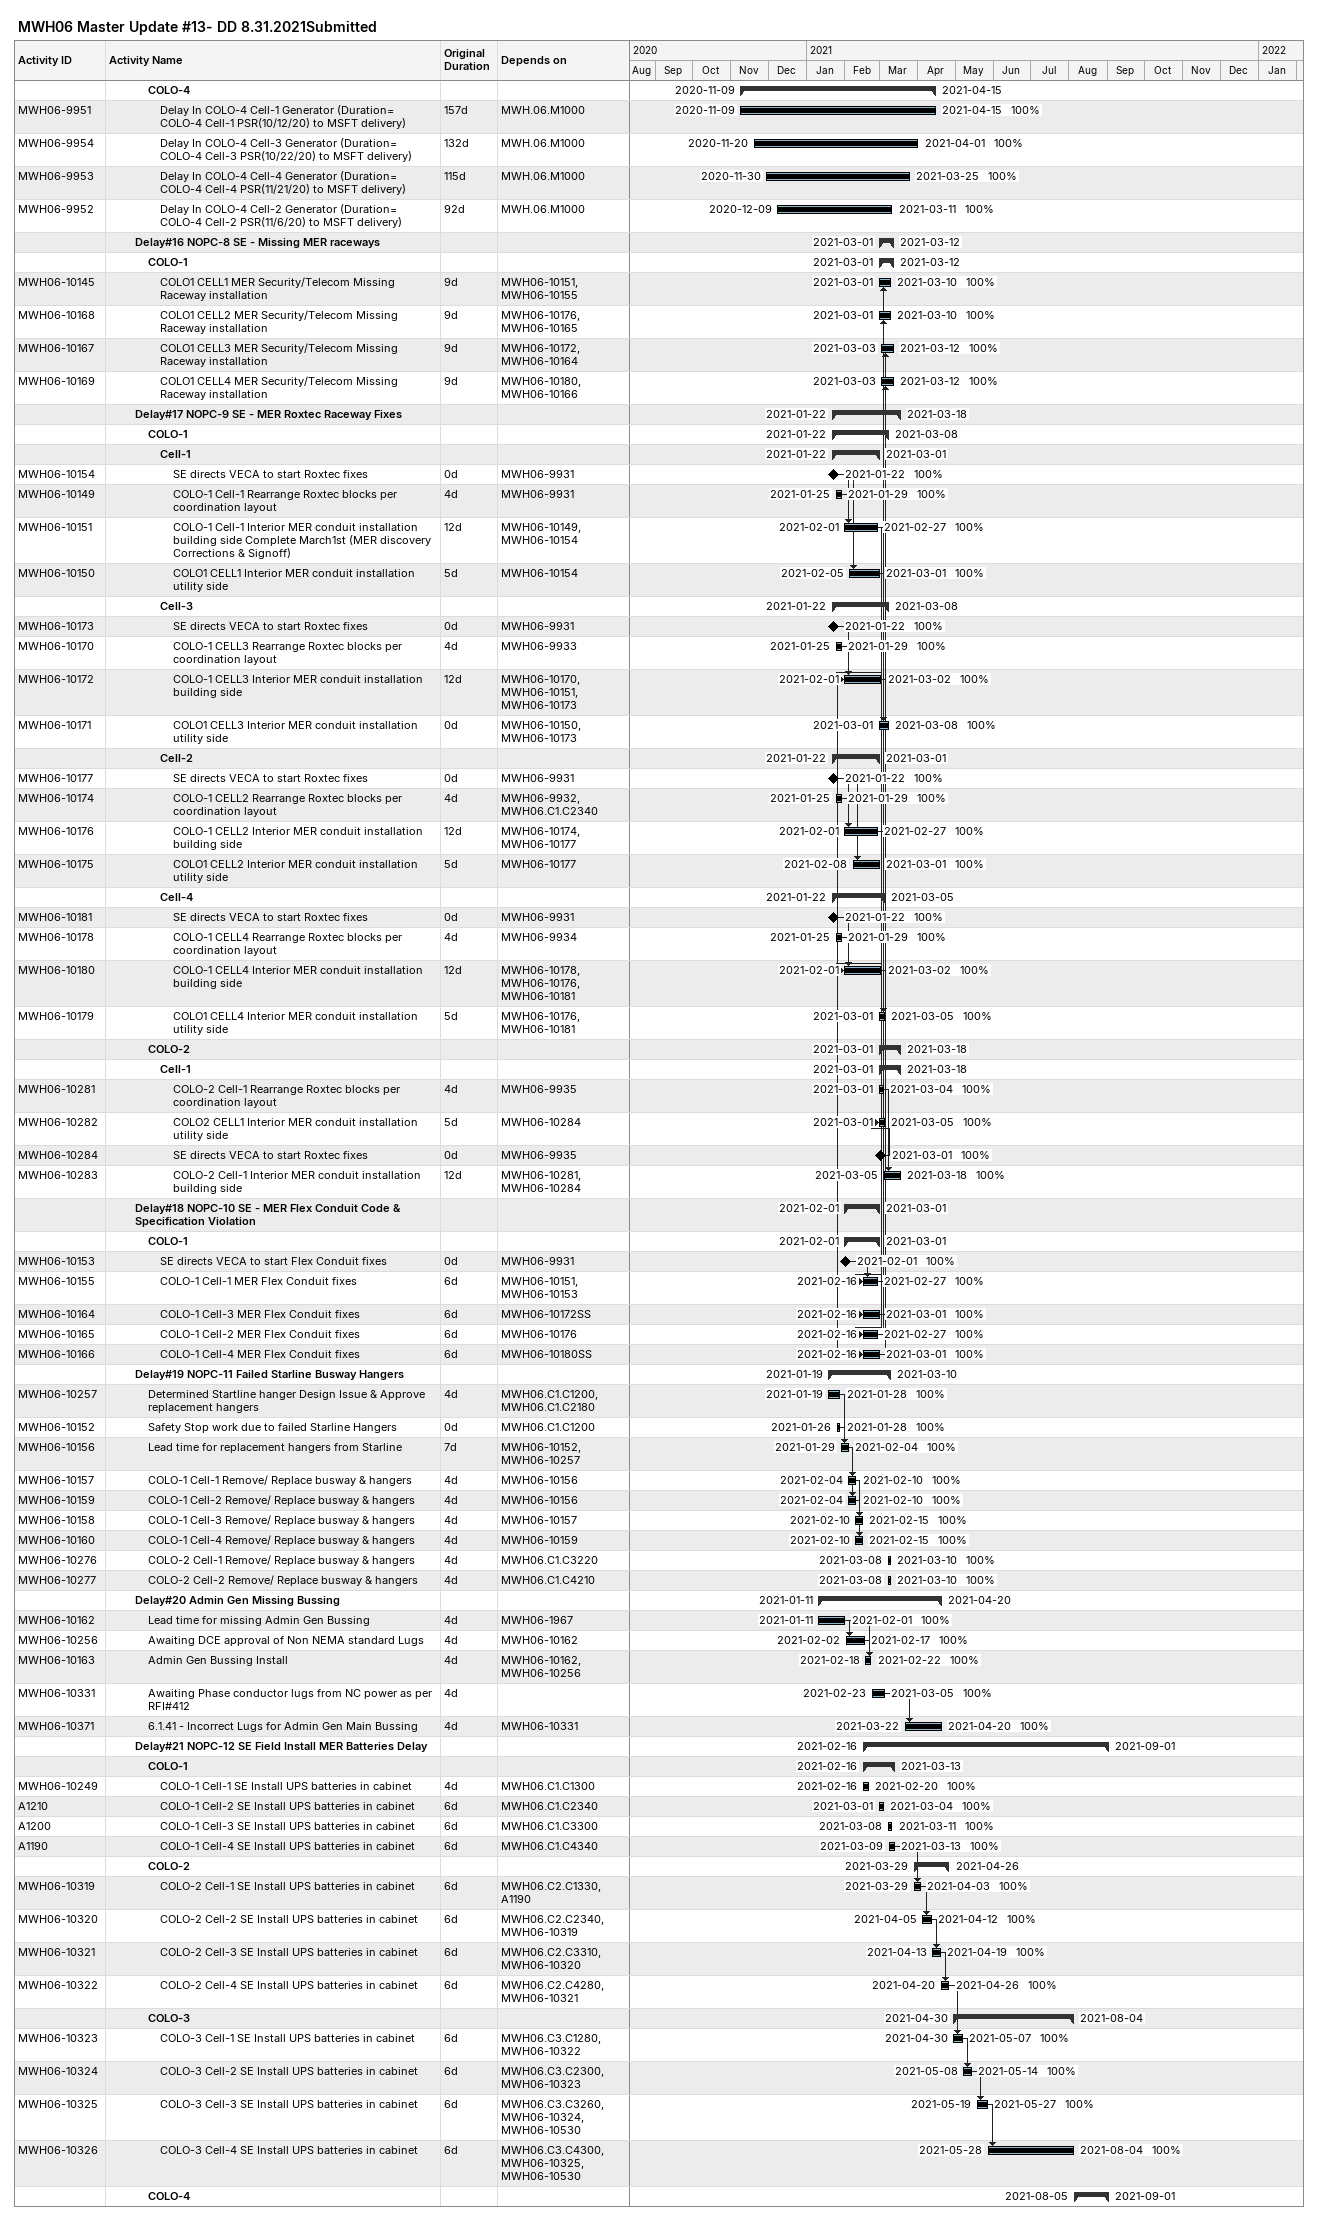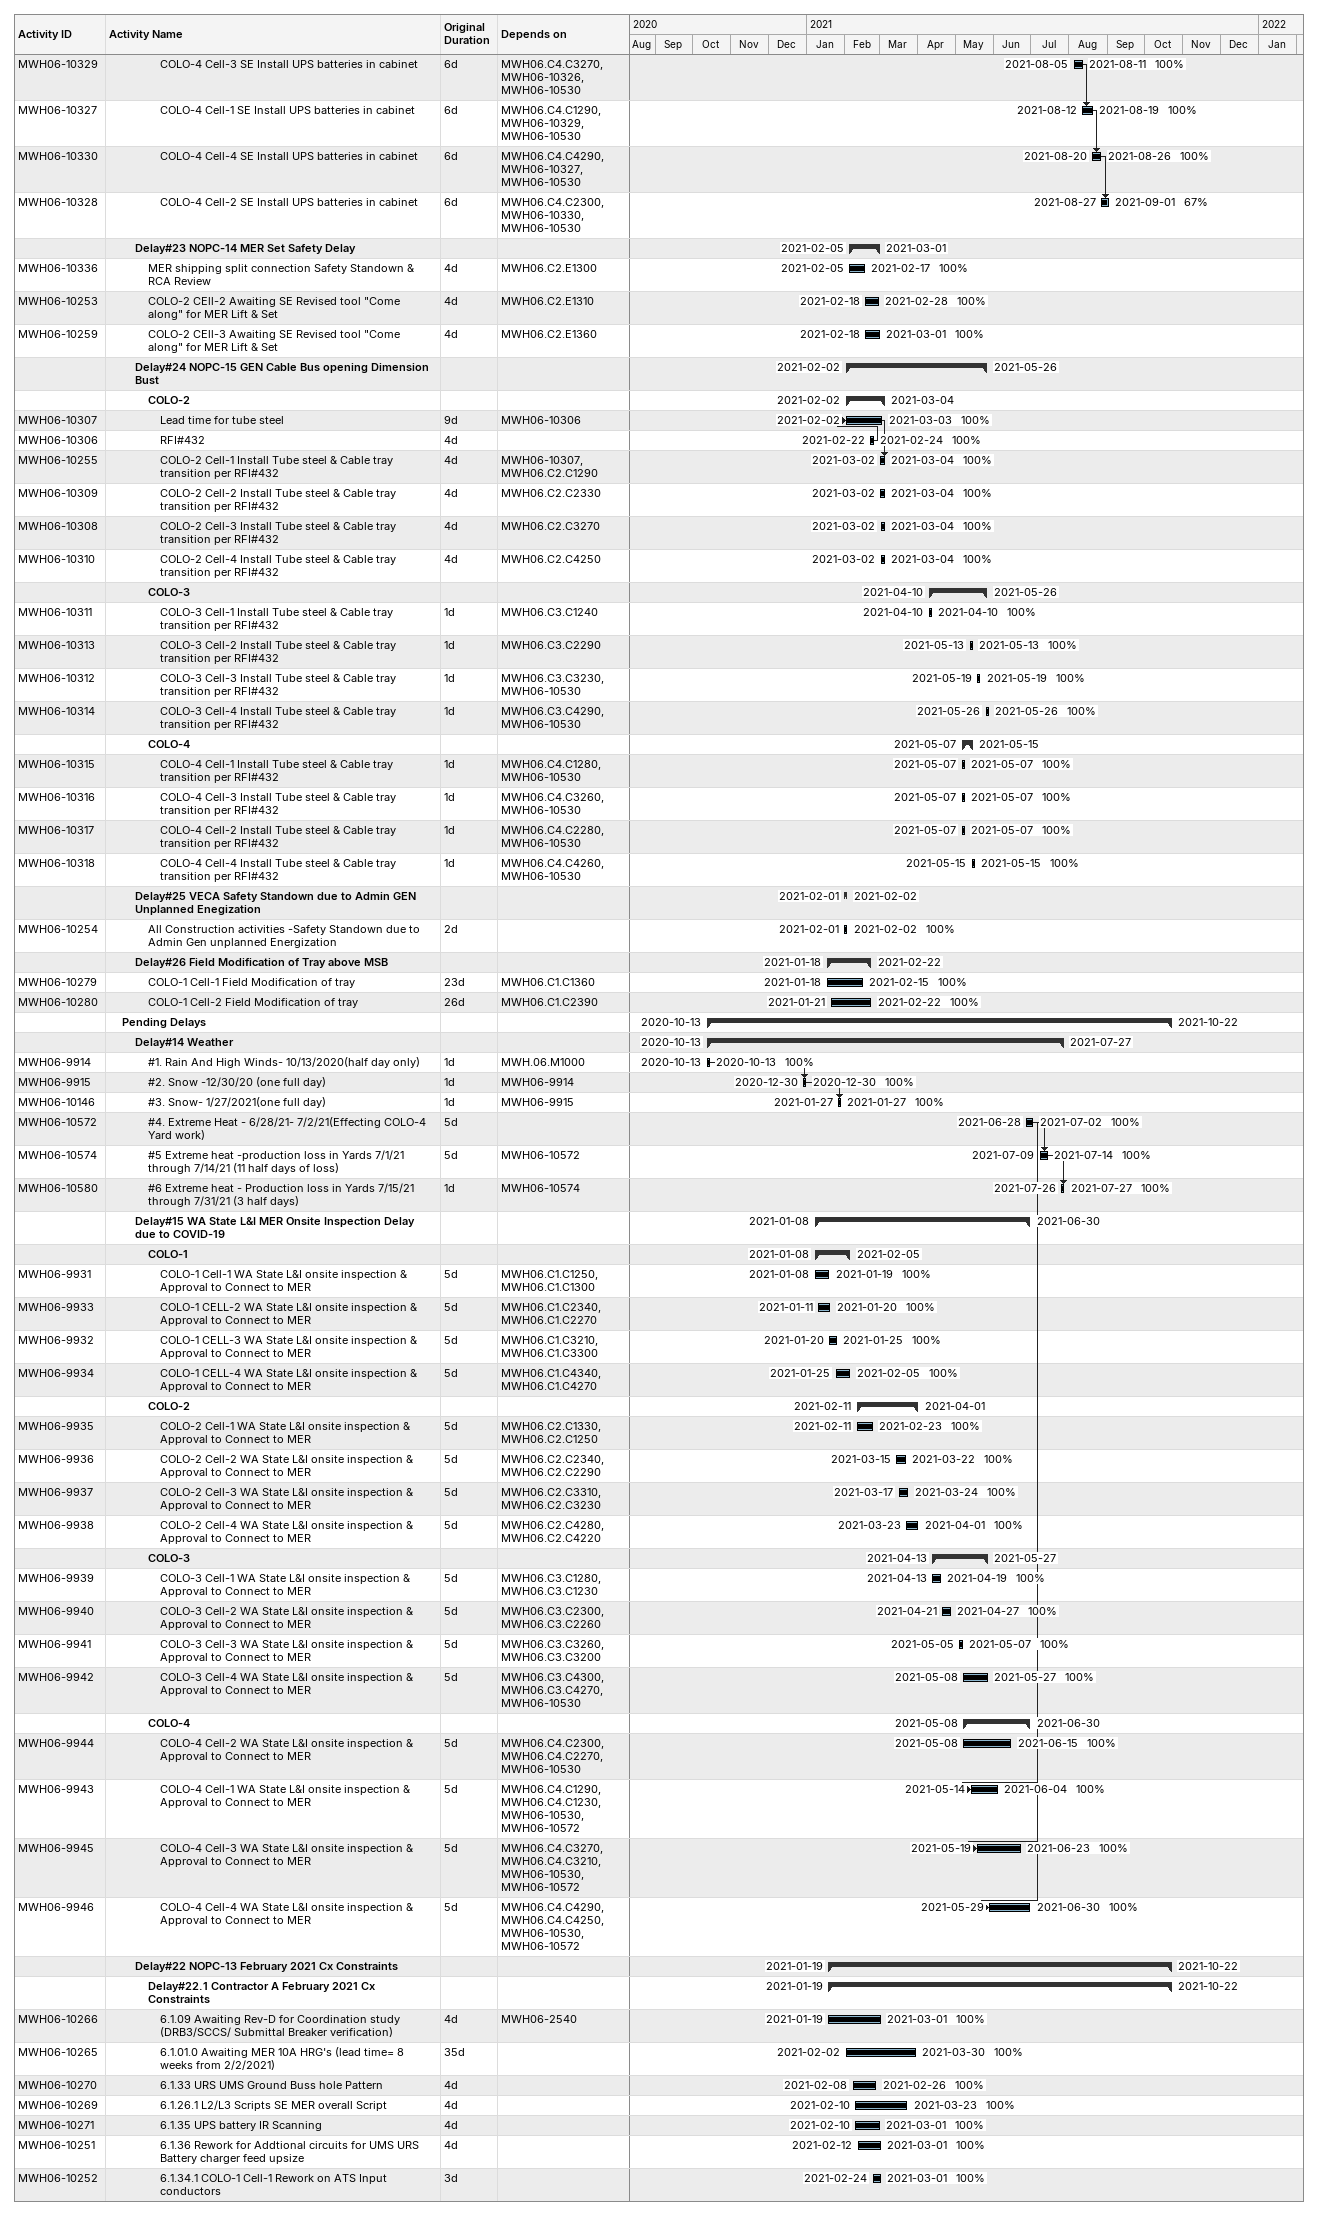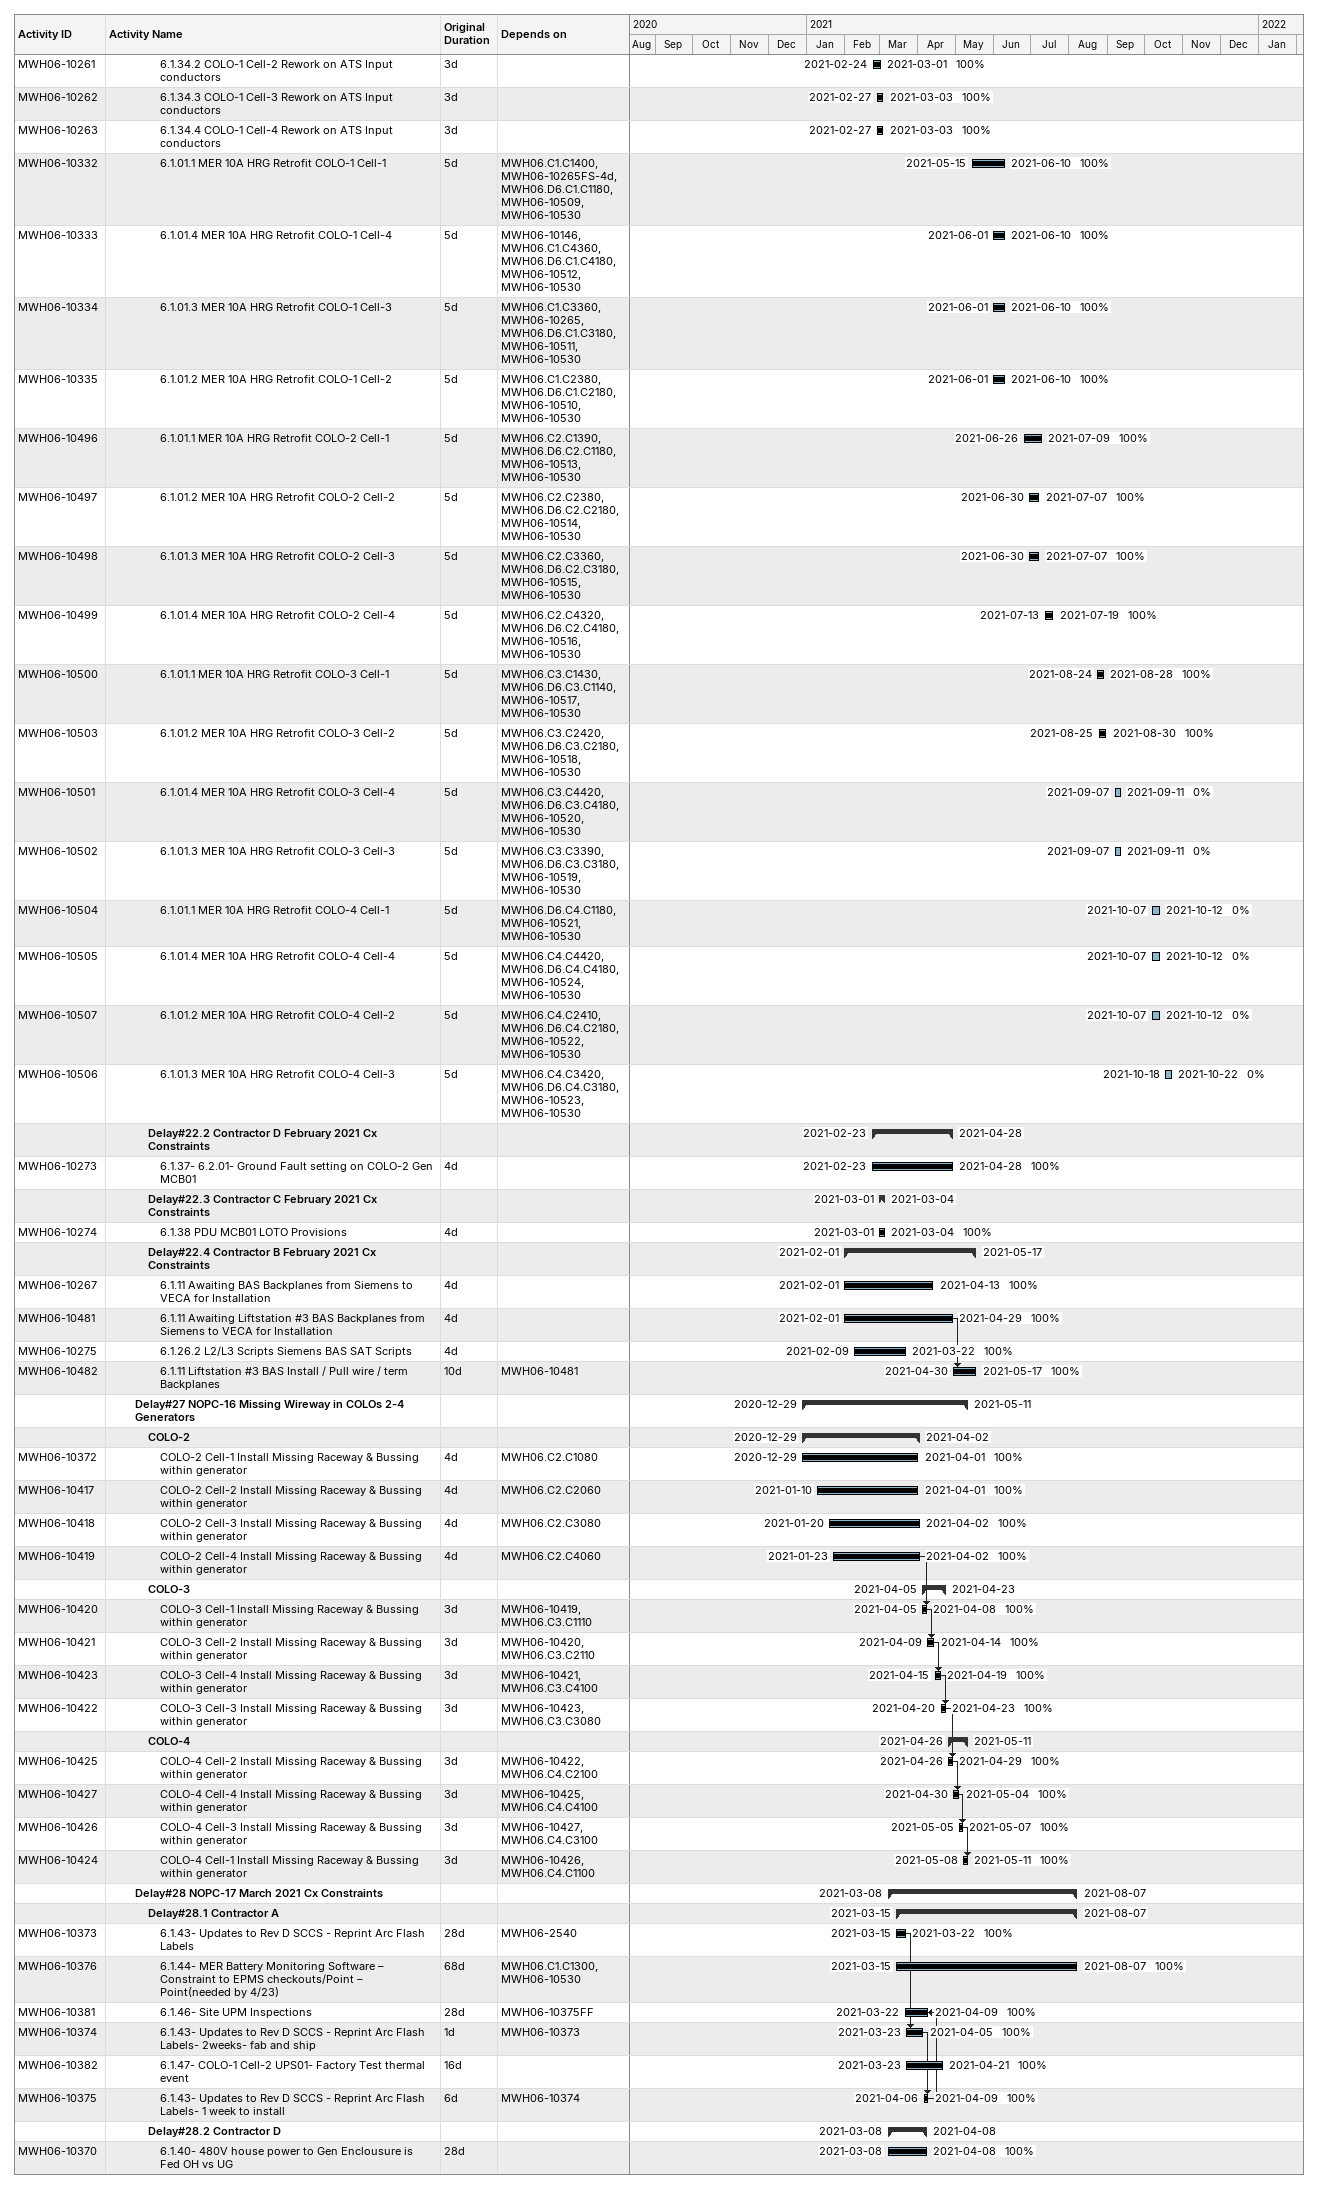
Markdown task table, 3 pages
MWH06 Master Update #13- DD 8.31.2021Submitted

| ID | Level | Task | Original duration | Start | Finish | Predecessors | % complete |
|---|---|---|---|---|---|---|---|
|  | 4 | **COLO-4** |  | 2020-11-09 | 2021-04-15 |  |  |
| MWH06-9951 | 5 | Delay In COLO-4 Cell-1 Generator (Duration= COLO-4 Cell-1 PSR(10/12/20) to MSFT delivery) | 157d | 2020-11-09 | 2021-04-15 | MWH.06.M1000 | 100 |
| MWH06-9954 | 5 | Delay In COLO-4 Cell-3 Generator (Duration= COLO-4 Cell-3 PSR(10/22/20) to MSFT delivery) | 132d | 2020-11-20 | 2021-04-01 | MWH.06.M1000 | 100 |
| MWH06-9953 | 5 | Delay In COLO-4 Cell-4 Generator (Duration= COLO-4 Cell-4 PSR(11/21/20) to MSFT delivery) | 115d | 2020-11-30 | 2021-03-25 | MWH.06.M1000 | 100 |
| MWH06-9952 | 5 | Delay In COLO-4 Cell-2 Generator (Duration= COLO-4 Cell-2 PSR(11/6/20) to MSFT delivery) | 92d | 2020-12-09 | 2021-03-11 | MWH.06.M1000 | 100 |
|  | 3 | **Delay#16 NOPC-8 SE - Missing MER raceways** |  | 2021-03-01 | 2021-03-12 |  |  |
|  | 4 | **COLO-1** |  | 2021-03-01 | 2021-03-12 |  |  |
| MWH06-10145 | 5 | COLO1 CELL1 MER Security/Telecom Missing Raceway installation | 9d | 2021-03-01 | 2021-03-10 | MWH06-10151, MWH06-10155 | 100 |
| MWH06-10168 | 5 | COLO1 CELL2 MER Security/Telecom Missing Raceway installation | 9d | 2021-03-01 | 2021-03-10 | MWH06-10176, MWH06-10165 | 100 |
| MWH06-10167 | 5 | COLO1 CELL3 MER Security/Telecom Missing Raceway installation | 9d | 2021-03-03 | 2021-03-12 | MWH06-10172, MWH06-10164 | 100 |
| MWH06-10169 | 5 | COLO1 CELL4 MER Security/Telecom Missing Raceway installation | 9d | 2021-03-03 | 2021-03-12 | MWH06-10180, MWH06-10166 | 100 |
|  | 3 | **Delay#17 NOPC-9 SE - MER Roxtec Raceway Fixes** |  | 2021-01-22 | 2021-03-18 |  |  |
|  | 4 | **COLO-1** |  | 2021-01-22 | 2021-03-08 |  |  |
|  | 5 | **Cell-1** |  | 2021-01-22 | 2021-03-01 |  |  |
| MWH06-10154 | 6 | SE directs VECA to start Roxtec fixes | 0d | 2021-01-22 | 2021-01-22 | MWH06-9931 | 100 |
| MWH06-10149 | 6 | COLO-1 Cell-1 Rearrange Roxtec blocks per coordination layout | 4d | 2021-01-25 | 2021-01-29 | MWH06-9931 | 100 |
| MWH06-10151 | 6 | COLO-1 Cell-1 Interior MER conduit installation building side Complete March1st (MER discovery Corrections & Signoff) | 12d | 2021-02-01 | 2021-02-27 | MWH06-10149, MWH06-10154 | 100 |
| MWH06-10150 | 6 | COLO1 CELL1 Interior MER conduit installation utility side | 5d | 2021-02-05 | 2021-03-01 | MWH06-10154 | 100 |
|  | 5 | **Cell-3** |  | 2021-01-22 | 2021-03-08 |  |  |
| MWH06-10173 | 6 | SE directs VECA to start Roxtec fixes | 0d | 2021-01-22 | 2021-01-22 | MWH06-9931 | 100 |
| MWH06-10170 | 6 | COLO-1 CELL3 Rearrange Roxtec blocks per coordination layout | 4d | 2021-01-25 | 2021-01-29 | MWH06-9933 | 100 |
| MWH06-10172 | 6 | COLO-1 CELL3 Interior MER conduit installation building side | 12d | 2021-02-01 | 2021-03-02 | MWH06-10170, MWH06-10151, MWH06-10173 | 100 |
| MWH06-10171 | 6 | COLO1 CELL3 Interior MER conduit installation utility side | 0d | 2021-03-01 | 2021-03-08 | MWH06-10150, MWH06-10173 | 100 |
|  | 5 | **Cell-2** |  | 2021-01-22 | 2021-03-01 |  |  |
| MWH06-10177 | 6 | SE directs VECA to start Roxtec fixes | 0d | 2021-01-22 | 2021-01-22 | MWH06-9931 | 100 |
| MWH06-10174 | 6 | COLO-1 CELL2 Rearrange Roxtec blocks per coordination layout | 4d | 2021-01-25 | 2021-01-29 | MWH06-9932, MWH06.C1.C2340 | 100 |
| MWH06-10176 | 6 | COLO-1 CELL2 Interior MER conduit installation building side | 12d | 2021-02-01 | 2021-02-27 | MWH06-10174, MWH06-10177 | 100 |
| MWH06-10175 | 6 | COLO1 CELL2 Interior MER conduit installation utility side | 5d | 2021-02-08 | 2021-03-01 | MWH06-10177 | 100 |
|  | 5 | **Cell-4** |  | 2021-01-22 | 2021-03-05 |  |  |
| MWH06-10181 | 6 | SE directs VECA to start Roxtec fixes | 0d | 2021-01-22 | 2021-01-22 | MWH06-9931 | 100 |
| MWH06-10178 | 6 | COLO-1 CELL4 Rearrange Roxtec blocks per coordination layout | 4d | 2021-01-25 | 2021-01-29 | MWH06-9934 | 100 |
| MWH06-10180 | 6 | COLO-1 CELL4 Interior MER conduit installation building side | 12d | 2021-02-01 | 2021-03-02 | MWH06-10178, MWH06-10176, MWH06-10181 | 100 |
| MWH06-10179 | 6 | COLO1 CELL4 Interior MER conduit installation utility side | 5d | 2021-03-01 | 2021-03-05 | MWH06-10176, MWH06-10181 | 100 |
|  | 4 | **COLO-2** |  | 2021-03-01 | 2021-03-18 |  |  |
|  | 5 | **Cell-1** |  | 2021-03-01 | 2021-03-18 |  |  |
| MWH06-10281 | 6 | COLO-2 Cell-1 Rearrange Roxtec blocks per coordination layout | 4d | 2021-03-01 | 2021-03-04 | MWH06-9935 | 100 |
| MWH06-10282 | 6 | COLO2 CELL1 Interior MER conduit installation utility side | 5d | 2021-03-01 | 2021-03-05 | MWH06-10284 | 100 |
| MWH06-10284 | 6 | SE directs VECA to start Roxtec fixes | 0d | 2021-03-01 | 2021-03-01 | MWH06-9935 | 100 |
| MWH06-10283 | 6 | COLO-2 Cell-1 Interior MER conduit installation building side | 12d | 2021-03-05 | 2021-03-18 | MWH06-10281, MWH06-10284 | 100 |
|  | 3 | **Delay#18 NOPC-10 SE - MER Flex Conduit Code & Specification Violation** |  | 2021-02-01 | 2021-03-01 |  |  |
|  | 4 | **COLO-1** |  | 2021-02-01 | 2021-03-01 |  |  |
| MWH06-10153 | 5 | SE directs VECA to start Flex Conduit fixes | 0d | 2021-02-01 | 2021-02-01 | MWH06-9931 | 100 |
| MWH06-10155 | 5 | COLO-1 Cell-1 MER Flex Conduit fixes | 6d | 2021-02-16 | 2021-02-27 | MWH06-10151, MWH06-10153 | 100 |
| MWH06-10164 | 5 | COLO-1 Cell-3 MER Flex Conduit fixes | 6d | 2021-02-16 | 2021-03-01 | MWH06-10172SS | 100 |
| MWH06-10165 | 5 | COLO-1 Cell-2 MER Flex Conduit fixes | 6d | 2021-02-16 | 2021-02-27 | MWH06-10176 | 100 |
| MWH06-10166 | 5 | COLO-1 Cell-4 MER Flex Conduit fixes | 6d | 2021-02-16 | 2021-03-01 | MWH06-10180SS | 100 |
|  | 3 | **Delay#19 NOPC-11 Failed Starline Busway Hangers** |  | 2021-01-19 | 2021-03-10 |  |  |
| MWH06-10257 | 4 | Determined Startline hanger Design Issue & Approve replacement hangers | 4d | 2021-01-19 | 2021-01-28 | MWH06.C1.C1200, MWH06.C1.C2180 | 100 |
| MWH06-10152 | 4 | Safety Stop work due to failed Starline Hangers | 0d | 2021-01-26 | 2021-01-28 | MWH06.C1.C1200 | 100 |
| MWH06-10156 | 4 | Lead time for replacement hangers from Starline | 7d | 2021-01-29 | 2021-02-04 | MWH06-10152, MWH06-10257 | 100 |
| MWH06-10157 | 4 | COLO-1 Cell-1 Remove/ Replace busway & hangers | 4d | 2021-02-04 | 2021-02-10 | MWH06-10156 | 100 |
| MWH06-10159 | 4 | COLO-1 Cell-2 Remove/ Replace busway & hangers | 4d | 2021-02-04 | 2021-02-10 | MWH06-10156 | 100 |
| MWH06-10158 | 4 | COLO-1 Cell-3 Remove/ Replace busway & hangers | 4d | 2021-02-10 | 2021-02-15 | MWH06-10157 | 100 |
| MWH06-10160 | 4 | COLO-1 Cell-4 Remove/ Replace busway & hangers | 4d | 2021-02-10 | 2021-02-15 | MWH06-10159 | 100 |
| MWH06-10276 | 4 | COLO-2 Cell-1 Remove/ Replace busway & hangers | 4d | 2021-03-08 | 2021-03-10 | MWH06.C1.C3220 | 100 |
| MWH06-10277 | 4 | COLO-2 Cell-2 Remove/ Replace busway & hangers | 4d | 2021-03-08 | 2021-03-10 | MWH06.C1.C4210 | 100 |
|  | 3 | **Delay#20 Admin Gen Missing Bussing** |  | 2021-01-11 | 2021-04-20 |  |  |
| MWH06-10162 | 4 | Lead time for missing Admin Gen Bussing | 4d | 2021-01-11 | 2021-02-01 | MWH06-1967 | 100 |
| MWH06-10256 | 4 | Awaiting DCE approval of Non NEMA standard Lugs | 4d | 2021-02-02 | 2021-02-17 | MWH06-10162 | 100 |
| MWH06-10163 | 4 | Admin Gen Bussing Install | 4d | 2021-02-18 | 2021-02-22 | MWH06-10162, MWH06-10256 | 100 |
| MWH06-10331 | 4 | Awaiting Phase conductor lugs from NC power as per RFI#412 | 4d | 2021-02-23 | 2021-03-05 |  | 100 |
| MWH06-10371 | 4 | 6.1.41 - Incorrect Lugs for Admin Gen Main Bussing | 4d | 2021-03-22 | 2021-04-20 | MWH06-10331 | 100 |
|  | 3 | **Delay#21 NOPC-12 SE Field Install MER Batteries Delay** |  | 2021-02-16 | 2021-09-01 |  |  |
|  | 4 | **COLO-1** |  | 2021-02-16 | 2021-03-13 |  |  |
| MWH06-10249 | 5 | COLO-1 Cell-1 SE Install UPS batteries in cabinet | 4d | 2021-02-16 | 2021-02-20 | MWH06.C1.C1300 | 100 |
| A1210 | 5 | COLO-1 Cell-2 SE Install UPS batteries in cabinet | 6d | 2021-03-01 | 2021-03-04 | MWH06.C1.C2340 | 100 |
| A1200 | 5 | COLO-1 Cell-3 SE Install UPS batteries in cabinet | 6d | 2021-03-08 | 2021-03-11 | MWH06.C1.C3300 | 100 |
| A1190 | 5 | COLO-1 Cell-4 SE Install UPS batteries in cabinet | 6d | 2021-03-09 | 2021-03-13 | MWH06.C1.C4340 | 100 |
|  | 4 | **COLO-2** |  | 2021-03-29 | 2021-04-26 |  |  |
| MWH06-10319 | 5 | COLO-2 Cell-1 SE Install UPS batteries in cabinet | 6d | 2021-03-29 | 2021-04-03 | MWH06.C2.C1330, A1190 | 100 |
| MWH06-10320 | 5 | COLO-2 Cell-2 SE Install UPS batteries in cabinet | 6d | 2021-04-05 | 2021-04-12 | MWH06.C2.C2340, MWH06-10319 | 100 |
| MWH06-10321 | 5 | COLO-2 Cell-3 SE Install UPS batteries in cabinet | 6d | 2021-04-13 | 2021-04-19 | MWH06.C2.C3310, MWH06-10320 | 100 |
| MWH06-10322 | 5 | COLO-2 Cell-4 SE Install UPS batteries in cabinet | 6d | 2021-04-20 | 2021-04-26 | MWH06.C2.C4280, MWH06-10321 | 100 |
|  | 4 | **COLO-3** |  | 2021-04-30 | 2021-08-04 |  |  |
| MWH06-10323 | 5 | COLO-3 Cell-1 SE Install UPS batteries in cabinet | 6d | 2021-04-30 | 2021-05-07 | MWH06.C3.C1280, MWH06-10322 | 100 |
| MWH06-10324 | 5 | COLO-3 Cell-2 SE Install UPS batteries in cabinet | 6d | 2021-05-08 | 2021-05-14 | MWH06.C3.C2300, MWH06-10323 | 100 |
| MWH06-10325 | 5 | COLO-3 Cell-3 SE Install UPS batteries in cabinet | 6d | 2021-05-19 | 2021-05-27 | MWH06.C3.C3260, MWH06-10324, MWH06-10530 | 100 |
| MWH06-10326 | 5 | COLO-3 Cell-4 SE Install UPS batteries in cabinet | 6d | 2021-05-28 | 2021-08-04 | MWH06.C3.C4300, MWH06-10325, MWH06-10530 | 100 |
|  | 4 | **COLO-4** |  | 2021-08-05 | 2021-09-01 |  |  |
| MWH06-10329 | 5 | COLO-4 Cell-3 SE Install UPS batteries in cabinet | 6d | 2021-08-05 | 2021-08-11 | MWH06.C4.C3270, MWH06-10326, MWH06-10530 | 100 |
| MWH06-10327 | 5 | COLO-4 Cell-1 SE Install UPS batteries in cabinet | 6d | 2021-08-12 | 2021-08-19 | MWH06.C4.C1290, MWH06-10329, MWH06-10530 | 100 |
| MWH06-10330 | 5 | COLO-4 Cell-4 SE Install UPS batteries in cabinet | 6d | 2021-08-20 | 2021-08-26 | MWH06.C4.C4290, MWH06-10327, MWH06-10530 | 100 |
| MWH06-10328 | 5 | COLO-4 Cell-2 SE Install UPS batteries in cabinet | 6d | 2021-08-27 | 2021-09-01 | MWH06.C4.C2300, MWH06-10330, MWH06-10530 | 67 |
|  | 3 | **Delay#23 NOPC-14 MER Set Safety Delay** |  | 2021-02-05 | 2021-03-01 |  |  |
| MWH06-10336 | 4 | MER shipping split connection Safety Standown & RCA Review | 4d | 2021-02-05 | 2021-02-17 | MWH06.C2.E1300 | 100 |
| MWH06-10253 | 4 | COLO-2 CEll-2 Awaiting SE Revised tool "Come along" for MER Lift & Set | 4d | 2021-02-18 | 2021-02-28 | MWH06.C2.E1310 | 100 |
| MWH06-10259 | 4 | COLO-2 CEll-3 Awaiting SE Revised tool "Come along" for MER Lift & Set | 4d | 2021-02-18 | 2021-03-01 | MWH06.C2.E1360 | 100 |
|  | 3 | **Delay#24 NOPC-15 GEN Cable Bus opening Dimension Bust** |  | 2021-02-02 | 2021-05-26 |  |  |
|  | 4 | **COLO-2** |  | 2021-02-02 | 2021-03-04 |  |  |
| MWH06-10307 | 5 | Lead time for tube steel | 9d | 2021-02-02 | 2021-03-03 | MWH06-10306 | 100 |
| MWH06-10306 | 5 | RFI#432 | 4d | 2021-02-22 | 2021-02-24 |  | 100 |
| MWH06-10255 | 5 | COLO-2 Cell-1 Install Tube steel & Cable tray transition per RFI#432 | 4d | 2021-03-02 | 2021-03-04 | MWH06-10307, MWH06.C2.C1290 | 100 |
| MWH06-10309 | 5 | COLO-2 Cell-2 Install Tube steel & Cable tray transition per RFI#432 | 4d | 2021-03-02 | 2021-03-04 | MWH06.C2.C2330 | 100 |
| MWH06-10308 | 5 | COLO-2 Cell-3 Install Tube steel & Cable tray transition per RFI#432 | 4d | 2021-03-02 | 2021-03-04 | MWH06.C2.C3270 | 100 |
| MWH06-10310 | 5 | COLO-2 Cell-4 Install Tube steel & Cable tray transition per RFI#432 | 4d | 2021-03-02 | 2021-03-04 | MWH06.C2.C4250 | 100 |
|  | 4 | **COLO-3** |  | 2021-04-10 | 2021-05-26 |  |  |
| MWH06-10311 | 5 | COLO-3 Cell-1 Install Tube steel & Cable tray transition per RFI#432 | 1d | 2021-04-10 | 2021-04-10 | MWH06.C3.C1240 | 100 |
| MWH06-10313 | 5 | COLO-3 Cell-2 Install Tube steel & Cable tray transition per RFI#432 | 1d | 2021-05-13 | 2021-05-13 | MWH06.C3.C2290 | 100 |
| MWH06-10312 | 5 | COLO-3 Cell-3 Install Tube steel & Cable tray transition per RFI#432 | 1d | 2021-05-19 | 2021-05-19 | MWH06.C3.C3230, MWH06-10530 | 100 |
| MWH06-10314 | 5 | COLO-3 Cell-4 Install Tube steel & Cable tray transition per RFI#432 | 1d | 2021-05-26 | 2021-05-26 | MWH06.C3.C4290, MWH06-10530 | 100 |
|  | 4 | **COLO-4** |  | 2021-05-07 | 2021-05-15 |  |  |
| MWH06-10315 | 5 | COLO-4 Cell-1 Install Tube steel & Cable tray transition per RFI#432 | 1d | 2021-05-07 | 2021-05-07 | MWH06.C4.C1280, MWH06-10530 | 100 |
| MWH06-10316 | 5 | COLO-4 Cell-3 Install Tube steel & Cable tray transition per RFI#432 | 1d | 2021-05-07 | 2021-05-07 | MWH06.C4.C3260, MWH06-10530 | 100 |
| MWH06-10317 | 5 | COLO-4 Cell-2 Install Tube steel & Cable tray transition per RFI#432 | 1d | 2021-05-07 | 2021-05-07 | MWH06.C4.C2280, MWH06-10530 | 100 |
| MWH06-10318 | 5 | COLO-4 Cell-4 Install Tube steel & Cable tray transition per RFI#432 | 1d | 2021-05-15 | 2021-05-15 | MWH06.C4.C4260, MWH06-10530 | 100 |
|  | 3 | **Delay#25 VECA Safety Standown due to Admin GEN Unplanned Enegization** |  | 2021-02-01 | 2021-02-02 |  |  |
| MWH06-10254 | 4 | All Construction activities -Safety Standown due to Admin Gen unplanned Energization | 2d | 2021-02-01 | 2021-02-02 |  | 100 |
|  | 3 | **Delay#26 Field Modification of Tray above MSB** |  | 2021-01-18 | 2021-02-22 |  |  |
| MWH06-10279 | 4 | COLO-1 Cell-1 Field Modification of tray | 23d | 2021-01-18 | 2021-02-15 | MWH06.C1.C1360 | 100 |
| MWH06-10280 | 4 | COLO-1 Cell-2 Field Modification of tray | 26d | 2021-01-21 | 2021-02-22 | MWH06.C1.C2390 | 100 |
|  | 2 | **Pending Delays** |  | 2020-10-13 | 2021-10-22 |  |  |
|  | 3 | **Delay#14 Weather** |  | 2020-10-13 | 2021-07-27 |  |  |
| MWH06-9914 | 4 | #1. Rain And High Winds- 10/13/2020(half day only) | 1d | 2020-10-13 | 2020-10-13 | MWH.06.M1000 | 100 |
| MWH06-9915 | 4 | #2. Snow -12/30/20 (one full day) | 1d | 2020-12-30 | 2020-12-30 | MWH06-9914 | 100 |
| MWH06-10146 | 4 | #3. Snow- 1/27/2021(one full day) | 1d | 2021-01-27 | 2021-01-27 | MWH06-9915 | 100 |
| MWH06-10572 | 4 | #4. Extreme Heat - 6/28/21- 7/2/21(Effecting COLO-4 Yard work) | 5d | 2021-06-28 | 2021-07-02 |  | 100 |
| MWH06-10574 | 4 | #5 Extreme heat -production loss in Yards 7/1/21 through 7/14/21 (11 half days of loss) | 5d | 2021-07-09 | 2021-07-14 | MWH06-10572 | 100 |
| MWH06-10580 | 4 | #6 Extreme heat - Production loss in Yards 7/15/21 through 7/31/21 (3 half days) | 1d | 2021-07-26 | 2021-07-27 | MWH06-10574 | 100 |
|  | 3 | **Delay#15 WA State L&I MER Onsite Inspection Delay due to COVID-19** |  | 2021-01-08 | 2021-06-30 |  |  |
|  | 4 | **COLO-1** |  | 2021-01-08 | 2021-02-05 |  |  |
| MWH06-9931 | 5 | COLO-1 Cell-1 WA State L&I onsite inspection & Approval to Connect to MER | 5d | 2021-01-08 | 2021-01-19 | MWH06.C1.C1250, MWH06.C1.C1300 | 100 |
| MWH06-9933 | 5 | COLO-1 CELL-2 WA State L&I onsite inspection & Approval to Connect to MER | 5d | 2021-01-11 | 2021-01-20 | MWH06.C1.C2340, MWH06.C1.C2270 | 100 |
| MWH06-9932 | 5 | COLO-1 CELL-3 WA State L&I onsite inspection & Approval to Connect to MER | 5d | 2021-01-20 | 2021-01-25 | MWH06.C1.C3210, MWH06.C1.C3300 | 100 |
| MWH06-9934 | 5 | COLO-1 CELL-4 WA State L&I onsite inspection & Approval to Connect to MER | 5d | 2021-01-25 | 2021-02-05 | MWH06.C1.C4340, MWH06.C1.C4270 | 100 |
|  | 4 | **COLO-2** |  | 2021-02-11 | 2021-04-01 |  |  |
| MWH06-9935 | 5 | COLO-2 Cell-1 WA State L&I onsite inspection & Approval to Connect to MER | 5d | 2021-02-11 | 2021-02-23 | MWH06.C2.C1330, MWH06.C2.C1250 | 100 |
| MWH06-9936 | 5 | COLO-2 Cell-2 WA State L&I onsite inspection & Approval to Connect to MER | 5d | 2021-03-15 | 2021-03-22 | MWH06.C2.C2340, MWH06.C2.C2290 | 100 |
| MWH06-9937 | 5 | COLO-2 Cell-3 WA State L&I onsite inspection & Approval to Connect to MER | 5d | 2021-03-17 | 2021-03-24 | MWH06.C2.C3310, MWH06.C2.C3230 | 100 |
| MWH06-9938 | 5 | COLO-2 Cell-4 WA State L&I onsite inspection & Approval to Connect to MER | 5d | 2021-03-23 | 2021-04-01 | MWH06.C2.C4280, MWH06.C2.C4220 | 100 |
|  | 4 | **COLO-3** |  | 2021-04-13 | 2021-05-27 |  |  |
| MWH06-9939 | 5 | COLO-3 Cell-1 WA State L&I onsite inspection & Approval to Connect to MER | 5d | 2021-04-13 | 2021-04-19 | MWH06.C3.C1280, MWH06.C3.C1230 | 100 |
| MWH06-9940 | 5 | COLO-3 Cell-2 WA State L&I onsite inspection & Approval to Connect to MER | 5d | 2021-04-21 | 2021-04-27 | MWH06.C3.C2300, MWH06.C3.C2260 | 100 |
| MWH06-9941 | 5 | COLO-3 Cell-3 WA State L&I onsite inspection & Approval to Connect to MER | 5d | 2021-05-05 | 2021-05-07 | MWH06.C3.C3260, MWH06.C3.C3200 | 100 |
| MWH06-9942 | 5 | COLO-3 Cell-4 WA State L&I onsite inspection & Approval to Connect to MER | 5d | 2021-05-08 | 2021-05-27 | MWH06.C3.C4300, MWH06.C3.C4270, MWH06-10530 | 100 |
|  | 4 | **COLO-4** |  | 2021-05-08 | 2021-06-30 |  |  |
| MWH06-9944 | 5 | COLO-4 Cell-2 WA State L&I onsite inspection & Approval to Connect to MER | 5d | 2021-05-08 | 2021-06-15 | MWH06.C4.C2300, MWH06.C4.C2270, MWH06-10530 | 100 |
| MWH06-9943 | 5 | COLO-4 Cell-1 WA State L&I onsite inspection & Approval to Connect to MER | 5d | 2021-05-14 | 2021-06-04 | MWH06.C4.C1290, MWH06.C4.C1230, MWH06-10530, MWH06-10572 | 100 |
| MWH06-9945 | 5 | COLO-4 Cell-3 WA State L&I onsite inspection & Approval to Connect to MER | 5d | 2021-05-19 | 2021-06-23 | MWH06.C4.C3270, MWH06.C4.C3210, MWH06-10530, MWH06-10572 | 100 |
| MWH06-9946 | 5 | COLO-4 Cell-4 WA State L&I onsite inspection & Approval to Connect to MER | 5d | 2021-05-29 | 2021-06-30 | MWH06.C4.C4290, MWH06.C4.C4250, MWH06-10530, MWH06-10572 | 100 |
|  | 3 | **Delay#22 NOPC-13 February 2021 Cx Constraints** |  | 2021-01-19 | 2021-10-22 |  |  |
|  | 4 | **Delay#22.1 Contractor A February 2021 Cx Constraints** |  | 2021-01-19 | 2021-10-22 |  |  |
| MWH06-10266 | 5 | 6.1.09 Awaiting Rev-D for Coordination study (DRB3/SCCS/ Submittal Breaker verification) | 4d | 2021-01-19 | 2021-03-01 | MWH06-2540 | 100 |
| MWH06-10265 | 5 | 6.1.01.0 Awaiting MER 10A HRG's (lead time= 8 weeks from 2/2/2021) | 35d | 2021-02-02 | 2021-03-30 |  | 100 |
| MWH06-10270 | 5 | 6.1.33 URS UMS Ground Buss hole Pattern | 4d | 2021-02-08 | 2021-02-26 |  | 100 |
| MWH06-10269 | 5 | 6.1.26.1 L2/L3 Scripts SE MER overall Script | 4d | 2021-02-10 | 2021-03-23 |  | 100 |
| MWH06-10271 | 5 | 6.1.35 UPS battery IR Scanning | 4d | 2021-02-10 | 2021-03-01 |  | 100 |
| MWH06-10251 | 5 | 6.1.36 Rework for Addtional circuits for UMS URS Battery charger feed upsize | 4d | 2021-02-12 | 2021-03-01 |  | 100 |
| MWH06-10252 | 5 | 6.1.34.1 COLO-1 Cell-1 Rework on ATS Input conductors | 3d | 2021-02-24 | 2021-03-01 |  | 100 |
| MWH06-10261 | 5 | 6.1.34.2 COLO-1 Cell-2 Rework on ATS Input conductors | 3d | 2021-02-24 | 2021-03-01 |  | 100 |
| MWH06-10262 | 5 | 6.1.34.3 COLO-1 Cell-3 Rework on ATS Input conductors | 3d | 2021-02-27 | 2021-03-03 |  | 100 |
| MWH06-10263 | 5 | 6.1.34.4 COLO-1 Cell-4 Rework on ATS Input conductors | 3d | 2021-02-27 | 2021-03-03 |  | 100 |
| MWH06-10332 | 5 | 6.1.01.1 MER 10A HRG Retrofit COLO-1 Cell-1 | 5d | 2021-05-15 | 2021-06-10 | MWH06.C1.C1400, MWH06-10265FS-4d, MWH06.D6.C1.C1180, MWH06-10509, MWH06-10530 | 100 |
| MWH06-10333 | 5 | 6.1.01.4 MER 10A HRG Retrofit COLO-1 Cell-4 | 5d | 2021-06-01 | 2021-06-10 | MWH06-10146, MWH06.C1.C4360, MWH06.D6.C1.C4180, MWH06-10512, MWH06-10530 | 100 |
| MWH06-10334 | 5 | 6.1.01.3 MER 10A HRG Retrofit COLO-1 Cell-3 | 5d | 2021-06-01 | 2021-06-10 | MWH06.C1.C3360, MWH06-10265, MWH06.D6.C1.C3180, MWH06-10511, MWH06-10530 | 100 |
| MWH06-10335 | 5 | 6.1.01.2 MER 10A HRG Retrofit COLO-1 Cell-2 | 5d | 2021-06-01 | 2021-06-10 | MWH06.C1.C2380, MWH06.D6.C1.C2180, MWH06-10510, MWH06-10530 | 100 |
| MWH06-10496 | 5 | 6.1.01.1 MER 10A HRG Retrofit COLO-2 Cell-1 | 5d | 2021-06-26 | 2021-07-09 | MWH06.C2.C1390, MWH06.D6.C2.C1180, MWH06-10513, MWH06-10530 | 100 |
| MWH06-10497 | 5 | 6.1.01.2 MER 10A HRG Retrofit COLO-2 Cell-2 | 5d | 2021-06-30 | 2021-07-07 | MWH06.C2.C2380, MWH06.D6.C2.C2180, MWH06-10514, MWH06-10530 | 100 |
| MWH06-10498 | 5 | 6.1.01.3 MER 10A HRG Retrofit COLO-2 Cell-3 | 5d | 2021-06-30 | 2021-07-07 | MWH06.C2.C3360, MWH06.D6.C2.C3180, MWH06-10515, MWH06-10530 | 100 |
| MWH06-10499 | 5 | 6.1.01.4 MER 10A HRG Retrofit COLO-2 Cell-4 | 5d | 2021-07-13 | 2021-07-19 | MWH06.C2.C4320, MWH06.D6.C2.C4180, MWH06-10516, MWH06-10530 | 100 |
| MWH06-10500 | 5 | 6.1.01.1 MER 10A HRG Retrofit COLO-3 Cell-1 | 5d | 2021-08-24 | 2021-08-28 | MWH06.C3.C1430, MWH06.D6.C3.C1140, MWH06-10517, MWH06-10530 | 100 |
| MWH06-10503 | 5 | 6.1.01.2 MER 10A HRG Retrofit COLO-3 Cell-2 | 5d | 2021-08-25 | 2021-08-30 | MWH06.C3.C2420, MWH06.D6.C3.C2180, MWH06-10518, MWH06-10530 | 100 |
| MWH06-10501 | 5 | 6.1.01.4 MER 10A HRG Retrofit COLO-3 Cell-4 | 5d | 2021-09-07 | 2021-09-11 | MWH06.C3.C4420, MWH06.D6.C3.C4180, MWH06-10520, MWH06-10530 | 0 |
| MWH06-10502 | 5 | 6.1.01.3 MER 10A HRG Retrofit COLO-3 Cell-3 | 5d | 2021-09-07 | 2021-09-11 | MWH06.C3.C3390, MWH06.D6.C3.C3180, MWH06-10519, MWH06-10530 | 0 |
| MWH06-10504 | 5 | 6.1.01.1 MER 10A HRG Retrofit COLO-4 Cell-1 | 5d | 2021-10-07 | 2021-10-12 | MWH06.D6.C4.C1180, MWH06-10521, MWH06-10530 | 0 |
| MWH06-10505 | 5 | 6.1.01.4 MER 10A HRG Retrofit COLO-4 Cell-4 | 5d | 2021-10-07 | 2021-10-12 | MWH06.C4.C4420, MWH06.D6.C4.C4180, MWH06-10524, MWH06-10530 | 0 |
| MWH06-10507 | 5 | 6.1.01.2 MER 10A HRG Retrofit COLO-4 Cell-2 | 5d | 2021-10-07 | 2021-10-12 | MWH06.C4.C2410, MWH06.D6.C4.C2180, MWH06-10522, MWH06-10530 | 0 |
| MWH06-10506 | 5 | 6.1.01.3 MER 10A HRG Retrofit COLO-4 Cell-3 | 5d | 2021-10-18 | 2021-10-22 | MWH06.C4.C3420, MWH06.D6.C4.C3180, MWH06-10523, MWH06-10530 | 0 |
|  | 4 | **Delay#22.2 Contractor D February 2021 Cx Constraints** |  | 2021-02-23 | 2021-04-28 |  |  |
| MWH06-10273 | 5 | 6.1.37- 6.2.01- Ground Fault setting on COLO-2 Gen MCB01 | 4d | 2021-02-23 | 2021-04-28 |  | 100 |
|  | 4 | **Delay#22.3 Contractor C February 2021 Cx Constraints** |  | 2021-03-01 | 2021-03-04 |  |  |
| MWH06-10274 | 5 | 6.1.38 PDU MCB01 LOTO Provisions | 4d | 2021-03-01 | 2021-03-04 |  | 100 |
|  | 4 | **Delay#22.4 Contractor B February 2021 Cx Constraints** |  | 2021-02-01 | 2021-05-17 |  |  |
| MWH06-10267 | 5 | 6.1.11 Awaiting BAS Backplanes from Siemens to VECA for Installation | 4d | 2021-02-01 | 2021-04-13 |  | 100 |
| MWH06-10481 | 5 | 6.1.11 Awaiting Liftstation #3 BAS Backplanes from Siemens to VECA for Installation | 4d | 2021-02-01 | 2021-04-29 |  | 100 |
| MWH06-10275 | 5 | 6.1.26.2 L2/L3 Scripts Siemens BAS SAT Scripts | 4d | 2021-02-09 | 2021-03-22 |  | 100 |
| MWH06-10482 | 5 | 6.1.11 Liftstation #3 BAS Install / Pull wire / term Backplanes | 10d | 2021-04-30 | 2021-05-17 | MWH06-10481 | 100 |
|  | 3 | **Delay#27 NOPC-16 Missing Wireway in COLOs 2-4 Generators** |  | 2020-12-29 | 2021-05-11 |  |  |
|  | 4 | **COLO-2** |  | 2020-12-29 | 2021-04-02 |  |  |
| MWH06-10372 | 5 | COLO-2 Cell-1 Install Missing Raceway & Bussing within generator | 4d | 2020-12-29 | 2021-04-01 | MWH06.C2.C1080 | 100 |
| MWH06-10417 | 5 | COLO-2 Cell-2 Install Missing Raceway & Bussing within generator | 4d | 2021-01-10 | 2021-04-01 | MWH06.C2.C2060 | 100 |
| MWH06-10418 | 5 | COLO-2 Cell-3 Install Missing Raceway & Bussing within generator | 4d | 2021-01-20 | 2021-04-02 | MWH06.C2.C3080 | 100 |
| MWH06-10419 | 5 | COLO-2 Cell-4 Install Missing Raceway & Bussing within generator | 4d | 2021-01-23 | 2021-04-02 | MWH06.C2.C4060 | 100 |
|  | 4 | **COLO-3** |  | 2021-04-05 | 2021-04-23 |  |  |
| MWH06-10420 | 5 | COLO-3 Cell-1 Install Missing Raceway & Bussing within generator | 3d | 2021-04-05 | 2021-04-08 | MWH06-10419, MWH06.C3.C1110 | 100 |
| MWH06-10421 | 5 | COLO-3 Cell-2 Install Missing Raceway & Bussing within generator | 3d | 2021-04-09 | 2021-04-14 | MWH06-10420, MWH06.C3.C2110 | 100 |
| MWH06-10423 | 5 | COLO-3 Cell-4 Install Missing Raceway & Bussing within generator | 3d | 2021-04-15 | 2021-04-19 | MWH06-10421, MWH06.C3.C4100 | 100 |
| MWH06-10422 | 5 | COLO-3 Cell-3 Install Missing Raceway & Bussing within generator | 3d | 2021-04-20 | 2021-04-23 | MWH06-10423, MWH06.C3.C3080 | 100 |
|  | 4 | **COLO-4** |  | 2021-04-26 | 2021-05-11 |  |  |
| MWH06-10425 | 5 | COLO-4 Cell-2 Install Missing Raceway & Bussing within generator | 3d | 2021-04-26 | 2021-04-29 | MWH06-10422, MWH06.C4.C2100 | 100 |
| MWH06-10427 | 5 | COLO-4 Cell-4 Install Missing Raceway & Bussing within generator | 3d | 2021-04-30 | 2021-05-04 | MWH06-10425, MWH06.C4.C4100 | 100 |
| MWH06-10426 | 5 | COLO-4 Cell-3 Install Missing Raceway & Bussing within generator | 3d | 2021-05-05 | 2021-05-07 | MWH06-10427, MWH06.C4.C3100 | 100 |
| MWH06-10424 | 5 | COLO-4 Cell-1 Install Missing Raceway & Bussing within generator | 3d | 2021-05-08 | 2021-05-11 | MWH06-10426, MWH06.C4.C1100 | 100 |
|  | 3 | **Delay#28 NOPC-17 March 2021 Cx Constraints** |  | 2021-03-08 | 2021-08-07 |  |  |
|  | 4 | **Delay#28.1 Contractor A** |  | 2021-03-15 | 2021-08-07 |  |  |
| MWH06-10373 | 5 | 6.1.43- Updates to Rev D SCCS - Reprint Arc Flash Labels | 28d | 2021-03-15 | 2021-03-22 | MWH06-2540 | 100 |
| MWH06-10376 | 5 | 6.1.44- MER Battery Monitoring Software – Constraint to EPMS checkouts/Point – Point(needed by 4/23) | 68d | 2021-03-15 | 2021-08-07 | MWH06.C1.C1300, MWH06-10530 | 100 |
| MWH06-10381 | 5 | 6.1.46- Site UPM Inspections | 28d | 2021-03-22 | 2021-04-09 | MWH06-10375FF | 100 |
| MWH06-10374 | 5 | 6.1.43- Updates to Rev D SCCS - Reprint Arc Flash Labels- 2weeks- fab and ship | 1d | 2021-03-23 | 2021-04-05 | MWH06-10373 | 100 |
| MWH06-10382 | 5 | 6.1.47- COLO-1 Cell-2 UPS01- Factory Test thermal event | 16d | 2021-03-23 | 2021-04-21 |  | 100 |
| MWH06-10375 | 5 | 6.1.43- Updates to Rev D SCCS - Reprint Arc Flash Labels- 1 week to install | 6d | 2021-04-06 | 2021-04-09 | MWH06-10374 | 100 |
|  | 4 | **Delay#28.2 Contractor D** |  | 2021-03-08 | 2021-04-08 |  |  |
| MWH06-10370 | 5 | 6.1.40- 480V house power to Gen Enclousure is Fed OH vs UG | 28d | 2021-03-08 | 2021-04-08 |  | 100 |
